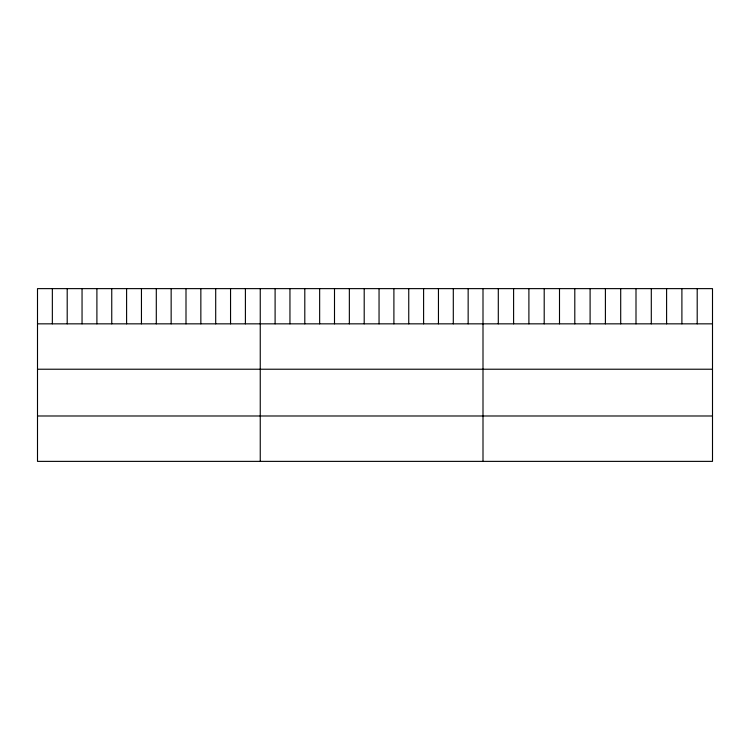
<?xml version="1.0" encoding="UTF-8"?>
<svg xmlns="http://www.w3.org/2000/svg" width="750" height="750" viewBox="0 0 750 750"><rect width="100%" height="100%" fill="white"/><g stroke="black" fill="none" stroke-linecap="round" stroke-linejoin="round"><path stroke-width="1.12" d="M712.5 323.841L712.5 461.372L37.5 461.372L37.5 288.628L712.5 288.628L712.5 323.841L37.5 323.841M37.5 369.225L712.5 369.225M37.5 415.988L712.5 415.988M697.2 288.628L697.2 323.841M681.9 288.628L681.9 323.841M666.6 288.628L666.6 323.841M651.3 288.628L651.3 323.841M636 288.628L636 323.841M620.7 288.628L620.7 323.841M605.4 288.628L605.4 323.841M590.1 288.628L590.1 323.841M574.8 288.628L574.8 323.841M559.5 288.628L559.5 323.841M544.2 288.628L544.2 323.841M528.9 288.628L528.9 323.841M513.6 288.628L513.6 323.841M498.3 288.628L498.3 323.841M483 288.628L483 461.372M468.15 288.628L468.15 323.841M453.3 288.628L453.3 323.841M438.45 288.628L438.45 323.841M423.6 288.628L423.6 323.841M408.75 288.628L408.75 323.841M393.9 288.628L393.9 323.841M379.05 288.628L379.05 323.841M364.2 288.628L364.2 323.841M349.35 288.628L349.35 323.841M334.5 288.628L334.5 323.841M319.65 288.628L319.65 323.841M304.8 288.628L304.8 323.841M289.95 288.628L289.95 323.841M275.1 288.628L275.1 323.841M260.25 288.628L260.25 461.372M245.4 288.628L245.4 323.841M230.55 288.628L230.55 323.841M215.7 288.628L215.7 323.841M200.85 288.628L200.85 323.841M186 288.628L186 323.841M171.15 288.628L171.15 323.841M156.3 288.628L156.3 323.841M141.45 288.628L141.45 323.841M126.6 288.628L126.6 323.841M111.75 288.628L111.75 323.841M96.9 288.628L96.9 323.841M82.05 288.628L82.05 323.841M67.2 288.628L67.2 323.841M52.35 288.628L52.35 323.841"/></g></svg>
